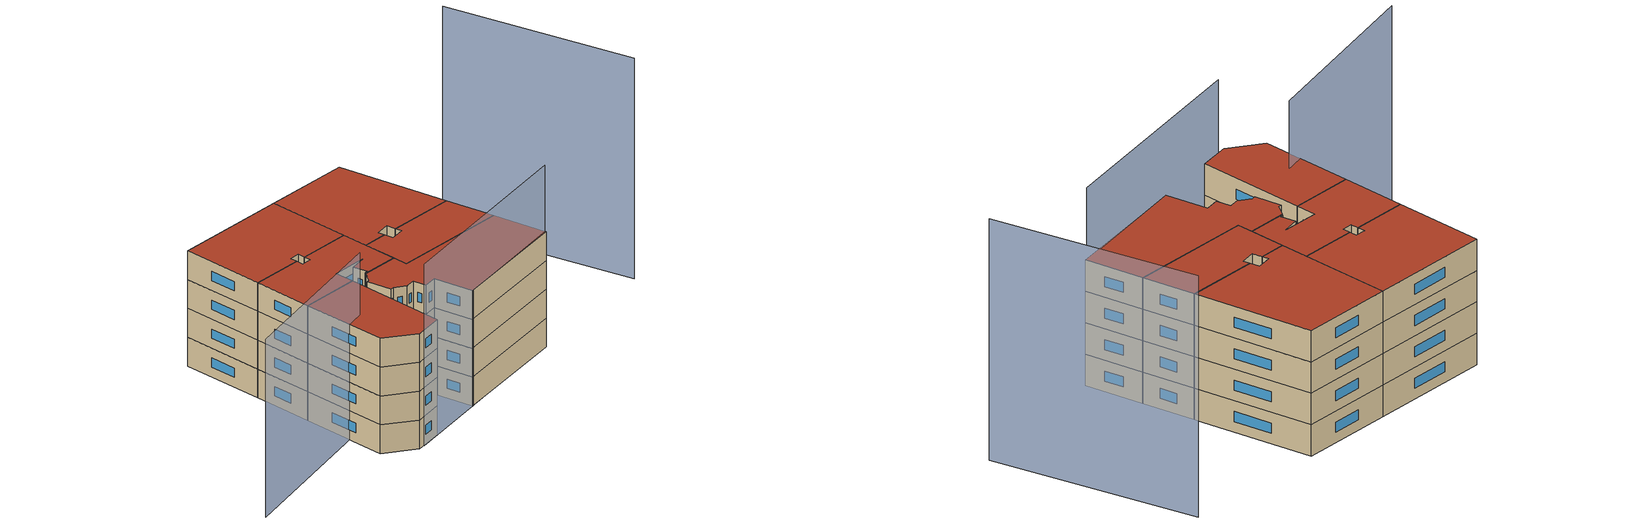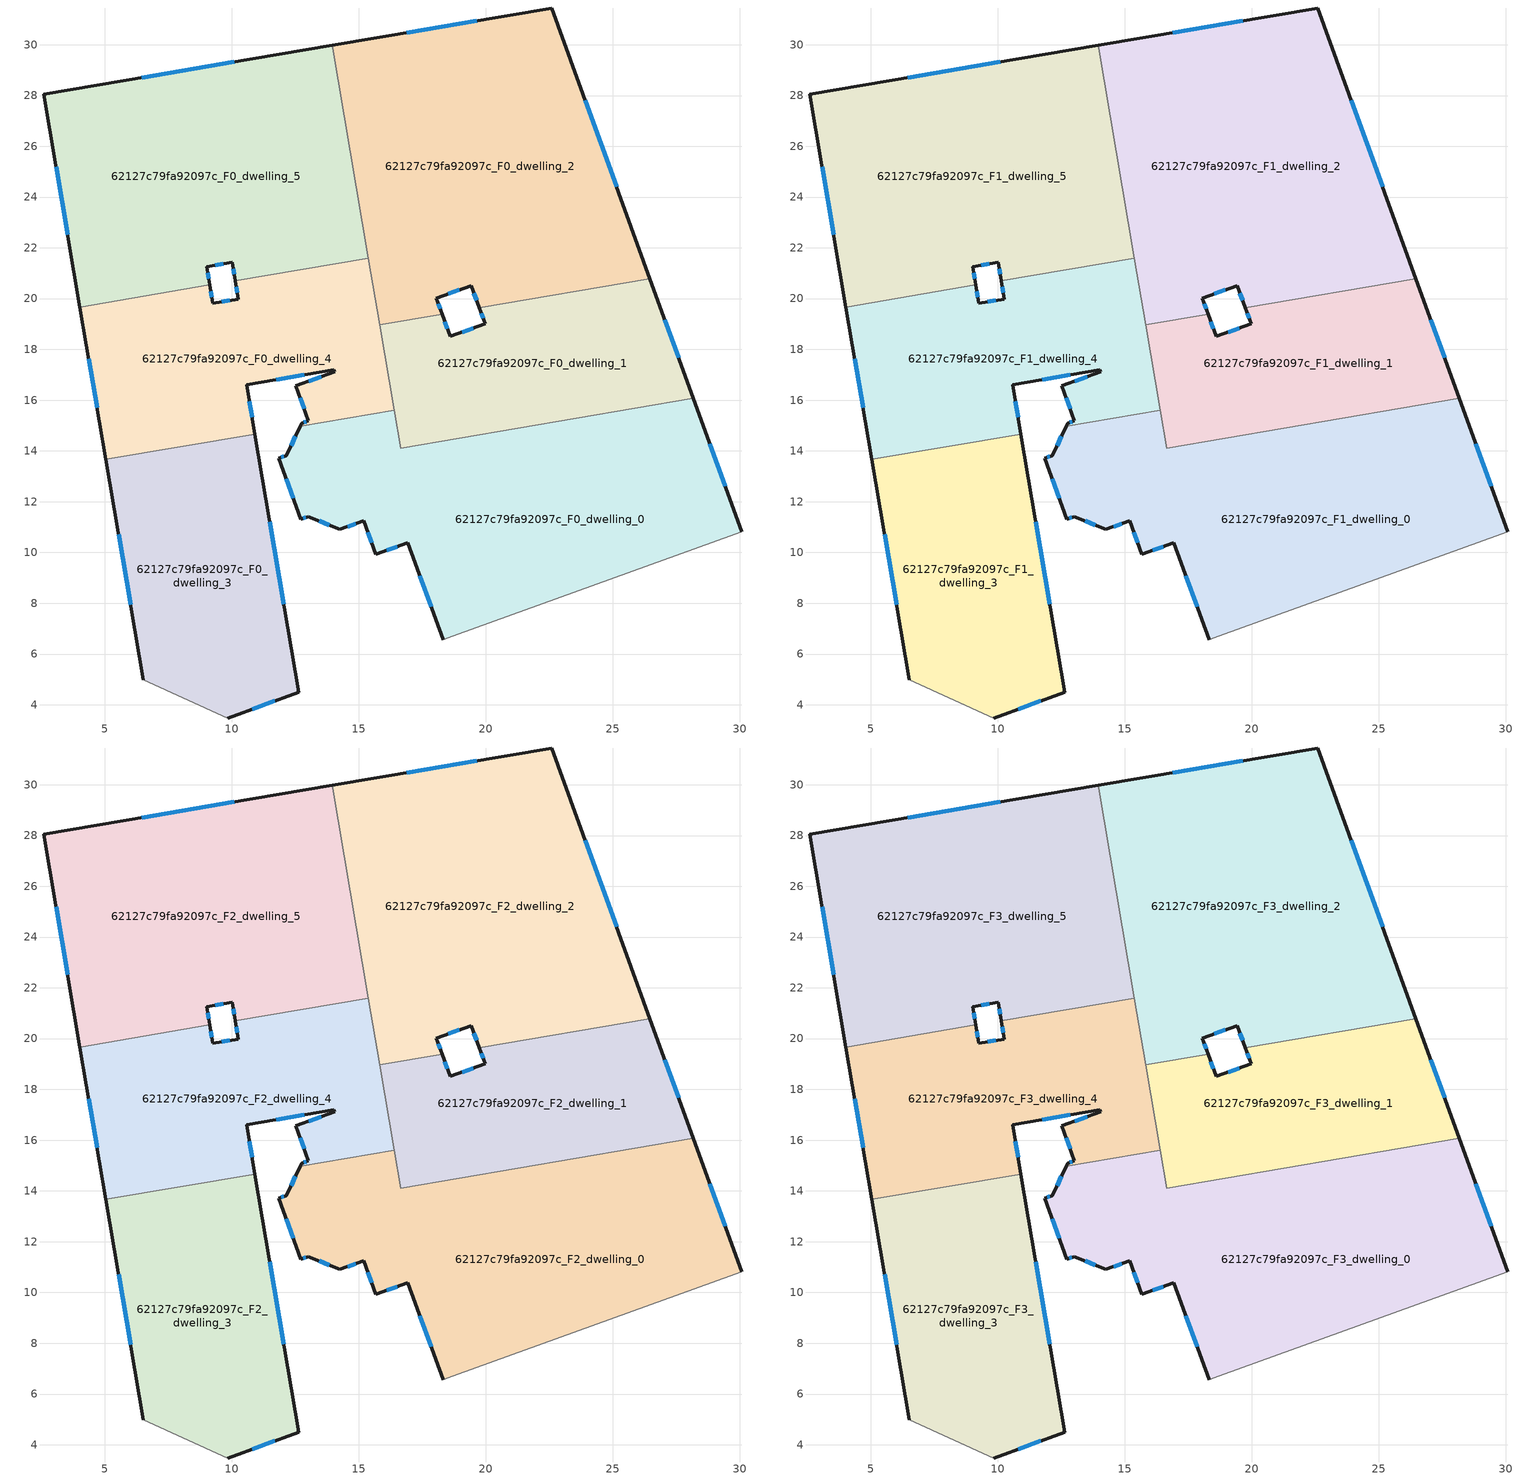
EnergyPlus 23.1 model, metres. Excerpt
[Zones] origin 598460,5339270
62127c79fa92097c_F0_dwelling_0
 floor ground (EU_floor_Construction): 28.18,16.07 30.08,10.81 18.47,6.62 18.32,6.56 16.93,10.38 15.67,9.93 15.19,11.24 14.26,10.91 13.02,11.41 12.72,11.31 11.85,13.71 12.15,13.82 12.69,14.97 16.4,15.6 16.65,14.11 z0
 wall outside (EU_wall_Construction): 12.69,14.97 12.15,13.82 11.85,13.71 12.72,11.31 13.02,11.41 14.26,10.91 15.19,11.24 15.67,9.93 16.93,10.38 18.32,6.56 / 30.08,10.81 28.18,16.07 z0:3
 wall to 62127c79fa92097c_F0_dwelling_4 (EU_wall_Construction): 16.4,15.6 12.69,14.97 z0:3
 wall to 62127c79fa92097c_F0_dwelling_1 (EU_wall_Construction): 28.18,16.07 16.65,14.11 16.4,15.6 z0:3
 wall adiabatic (EU_wall_Construction): 18.32,6.56 18.47,6.62 30.08,10.81 z0:3
 window (EU_Window_Construction): 16.1,10.08 16.5,10.23 / 15.35,10.79 15.51,10.38 / 14.57,11.02 14.87,11.13 / 13.44,11.24 13.83,11.08 / 12.82,11.34 12.92,11.38 / 12.14,12.89 12.42,12.13 / 12.04,13.78 11.95,13.75 / 12.5,14.58 12.33,14.21 / 29.44,12.6 28.83,14.28 / 17.41,9.08 17.85,7.86 z1.02:1.98
62127c79fa92097c_F0_dwelling_1
 floor ground (EU_floor_Construction): 26.47,20.78 28.18,16.07 16.65,14.11 15.82,18.97 18.28,19.39 18.6,18.51 19.97,19 19.74,19.63 z0
 wall outside (EU_wall_Construction): 19.74,19.63 19.97,19 18.6,18.51 18.28,19.39 / 28.18,16.07 26.47,20.78 z0:3
 wall to 62127c79fa92097c_F0_dwelling_2 (EU_wall_Construction): 18.28,19.39 15.82,18.97 / 26.47,20.78 19.74,19.63 z0:3
 wall to 62127c79fa92097c_F0_dwelling_4 (EU_wall_Construction): 15.82,18.97 16.4,15.6 z0:3
 window (EU_Window_Construction): 18.49,18.81 18.39,19.09 / 19.51,18.83 19.07,18.68 / 19.82,19.42 19.9,19.22 / 27.6,17.67 27.05,19.18 z1.02:1.98
62127c79fa92097c_F0_dwelling_2
 floor ground (EU_floor_Construction): 22.6,31.45 26.47,20.78 19.74,19.63 19.43,20.51 18.06,20.01 18.28,19.39 15.82,18.97 13.95,29.98 z0
 wall outside (EU_wall_Construction): 18.28,19.39 18.06,20.01 19.43,20.51 19.74,19.63 / 26.47,20.78 22.6,31.45 13.95,29.98 z0:3
 wall to 62127c79fa92097c_F0_dwelling_5 (EU_wall_Construction): 13.95,29.98 15.38,21.6 z0:3
 wall to 62127c79fa92097c_F0_dwelling_4 (EU_wall_Construction): 15.38,21.6 15.82,18.97 z0:3
 window (EU_Window_Construction): 18.52,20.18 18.96,20.34 / 18.21,19.6 18.13,19.8 / 19.66,30.95 16.89,30.48 / 25.15,24.41 23.91,27.82 / 19.54,20.21 19.64,19.93 z1.02:1.98
62127c79fa92097c_F0_dwelling_3
 floor ground (EU_floor_Construction): 10.91,14.67 12.64,4.5 9.84,3.48 6.51,4.99 5.03,13.67 z0
 wall outside (EU_wall_Construction): 9.84,3.48 12.64,4.5 10.91,14.67 / 5.03,13.67 6.51,4.99 z0:3
 wall adiabatic (EU_wall_Construction): 6.51,4.99 9.84,3.48 z0:3
 wall to 62127c79fa92097c_F0_dwelling_4 (EU_wall_Construction): 10.91,14.67 5.03,13.67 z0:3
 window (EU_Window_Construction): 10.79,3.83 11.69,4.15 / 5.54,10.72 6.01,7.94 / 12.05,7.96 11.5,11.21 z1.02:1.98
62127c79fa92097c_F0_dwelling_4
 floor ground (EU_floor_Construction): 15.38,21.6 16.4,15.6 12.69,14.97 12.74,15.09 13.01,15.18 12.52,16.56 14.05,17.12 14.02,17.19 10.58,16.61 10.91,14.67 5.03,13.67 4.01,19.67 9.13,20.54 9.26,19.82 10.25,19.98 10.13,20.71 z0
 wall outside (EU_wall_Construction): 10.13,20.71 10.25,19.98 9.26,19.82 9.13,20.54 / 10.91,14.67 10.58,16.61 14.02,17.19 14.05,17.12 12.52,16.56 13.01,15.18 12.74,15.09 12.69,14.97 / 4.01,19.67 5.03,13.67 z0:3
 wall to 62127c79fa92097c_F0_dwelling_5 (EU_wall_Construction): 15.38,21.6 10.13,20.71 / 9.13,20.54 4.01,19.67 z0:3
 window (EU_Window_Construction): 9.91,19.93 9.59,19.87 / 10.17,20.46 10.21,20.23 / 12.92,15.15 12.83,15.12 / 12.69,16.09 12.84,15.65 / 13.53,16.93 13.04,16.75 / 11.75,16.81 12.85,16.99 / 10.79,15.33 10.69,15.95 / 4.36,17.63 4.69,15.71 / 9.21,20.06 9.17,20.29 z1.02:1.98
62127c79fa92097c_F0_dwelling_5
 floor ground (EU_floor_Construction): 13.95,29.98 15.38,21.6 10.13,20.71 10.01,21.43 9.01,21.26 9.13,20.54 4.01,19.67 2.59,28.05 z0
 wall outside (EU_wall_Construction): 9.13,20.54 9.01,21.26 10.01,21.43 10.13,20.71 / 13.95,29.98 2.59,28.05 4.01,19.67 z0:3
 window (EU_Window_Construction): 10.05,21.18 10.09,20.95 / 9.35,21.32 9.67,21.37 / 9.09,20.78 9.05,21.02 / 3.07,25.2 3.53,22.52 / 10.09,29.32 6.45,28.71 z1.02:1.98
62127c79fa92097c_F1_dwelling_0
 floor to 62127c79fa92097c_F0_dwelling_0 (EU_floor_Construction): 28.18,16.07 30.08,10.81 18.47,6.62 18.32,6.56 16.93,10.38 15.67,9.93 15.19,11.24 14.26,10.91 13.02,11.41 12.72,11.31 11.85,13.71 12.15,13.82 12.69,14.97 16.4,15.6 16.65,14.11 z3
 wall outside (EU_wall_Construction): 12.69,14.97 12.15,13.82 11.85,13.71 12.72,11.31 13.02,11.41 14.26,10.91 15.19,11.24 15.67,9.93 16.93,10.38 18.32,6.56 / 30.08,10.81 28.18,16.07 z3:6
 wall to 62127c79fa92097c_F1_dwelling_4 (EU_wall_Construction): 16.4,15.6 12.69,14.97 z3:6
 wall to 62127c79fa92097c_F1_dwelling_1 (EU_wall_Construction): 28.18,16.07 16.65,14.11 16.4,15.6 z3:6
 wall adiabatic (EU_wall_Construction): 18.32,6.56 18.47,6.62 30.08,10.81 z3:6
 window (EU_Window_Construction): 16.1,10.08 16.5,10.23 / 15.35,10.79 15.51,10.38 / 14.57,11.02 14.87,11.13 / 13.44,11.24 13.83,11.08 / 12.82,11.34 12.92,11.38 / 12.14,12.89 12.42,12.13 / 12.04,13.78 11.95,13.75 / 12.5,14.58 12.33,14.21 / 29.44,12.6 28.83,14.28 / 17.41,9.08 17.85,7.86 z4.02:4.98
62127c79fa92097c_F1_dwelling_1
 floor to 62127c79fa92097c_F0_dwelling_1 (EU_floor_Construction): 26.47,20.78 28.18,16.07 16.65,14.11 15.82,18.97 18.28,19.39 18.6,18.51 19.97,19 19.74,19.63 z3
 wall outside (EU_wall_Construction): 19.74,19.63 19.97,19 18.6,18.51 18.28,19.39 / 28.18,16.07 26.47,20.78 z3:6
 wall to 62127c79fa92097c_F1_dwelling_2 (EU_wall_Construction): 18.28,19.39 15.82,18.97 / 26.47,20.78 19.74,19.63 z3:6
 wall to 62127c79fa92097c_F1_dwelling_4 (EU_wall_Construction): 15.82,18.97 16.4,15.6 z3:6
 window (EU_Window_Construction): 18.49,18.81 18.39,19.09 / 19.51,18.83 19.07,18.68 / 19.82,19.42 19.9,19.22 / 27.6,17.67 27.05,19.18 z4.02:4.98
62127c79fa92097c_F1_dwelling_2
 floor to 62127c79fa92097c_F0_dwelling_2 (EU_floor_Construction): 22.6,31.45 26.47,20.78 19.74,19.63 19.43,20.51 18.06,20.01 18.28,19.39 15.82,18.97 13.95,29.98 z3
 wall outside (EU_wall_Construction): 18.28,19.39 18.06,20.01 19.43,20.51 19.74,19.63 / 26.47,20.78 22.6,31.45 13.95,29.98 z3:6
 wall to 62127c79fa92097c_F1_dwelling_5 (EU_wall_Construction): 13.95,29.98 15.38,21.6 z3:6
 wall to 62127c79fa92097c_F1_dwelling_4 (EU_wall_Construction): 15.38,21.6 15.82,18.97 z3:6
 window (EU_Window_Construction): 18.52,20.18 18.96,20.34 / 18.21,19.6 18.13,19.8 / 19.66,30.95 16.89,30.48 / 25.15,24.41 23.91,27.82 / 19.54,20.21 19.64,19.93 z4.02:4.98
62127c79fa92097c_F1_dwelling_3
 floor to 62127c79fa92097c_F0_dwelling_3 (EU_floor_Construction): 10.91,14.67 12.64,4.5 9.84,3.48 6.51,4.99 5.03,13.67 z3
 wall outside (EU_wall_Construction): 9.84,3.48 12.64,4.5 10.91,14.67 / 5.03,13.67 6.51,4.99 z3:6
 wall adiabatic (EU_wall_Construction): 6.51,4.99 9.84,3.48 z3:6
 wall to 62127c79fa92097c_F1_dwelling_4 (EU_wall_Construction): 10.91,14.67 5.03,13.67 z3:6
 window (EU_Window_Construction): 10.79,3.83 11.69,4.15 / 5.54,10.72 6.01,7.94 / 12.05,7.96 11.5,11.21 z4.02:4.98
62127c79fa92097c_F1_dwelling_4
 floor to 62127c79fa92097c_F0_dwelling_4 (EU_floor_Construction): 15.38,21.6 16.4,15.6 12.69,14.97 12.74,15.09 13.01,15.18 12.52,16.56 14.05,17.12 14.02,17.19 10.58,16.61 10.91,14.67 5.03,13.67 4.01,19.67 9.13,20.54 9.26,19.82 10.25,19.98 10.13,20.71 z3
 wall outside (EU_wall_Construction): 10.13,20.71 10.25,19.98 9.26,19.82 9.13,20.54 / 10.91,14.67 10.58,16.61 14.02,17.19 14.05,17.12 12.52,16.56 13.01,15.18 12.74,15.09 12.69,14.97 / 4.01,19.67 5.03,13.67 z3:6
 wall to 62127c79fa92097c_F1_dwelling_5 (EU_wall_Construction): 15.38,21.6 10.13,20.71 / 9.13,20.54 4.01,19.67 z3:6
 window (EU_Window_Construction): 9.91,19.93 9.59,19.87 / 10.17,20.46 10.21,20.23 / 12.92,15.15 12.83,15.12 / 12.69,16.09 12.84,15.65 / 13.53,16.93 13.04,16.75 / 11.75,16.81 12.85,16.99 / 10.79,15.33 10.69,15.95 / 4.36,17.63 4.69,15.71 / 9.21,20.06 9.17,20.29 z4.02:4.98
62127c79fa92097c_F1_dwelling_5
 floor to 62127c79fa92097c_F0_dwelling_5 (EU_floor_Construction): 13.95,29.98 15.38,21.6 10.13,20.71 10.01,21.43 9.01,21.26 9.13,20.54 4.01,19.67 2.59,28.05 z3
 wall outside (EU_wall_Construction): 9.13,20.54 9.01,21.26 10.01,21.43 10.13,20.71 / 13.95,29.98 2.59,28.05 4.01,19.67 z3:6
 window (EU_Window_Construction): 10.05,21.18 10.09,20.95 / 9.35,21.32 9.67,21.37 / 9.09,20.78 9.05,21.02 / 3.07,25.2 3.53,22.52 / 10.09,29.32 6.45,28.71 z4.02:4.98
62127c79fa92097c_F2_dwelling_0
 floor to 62127c79fa92097c_F1_dwelling_0 (EU_floor_Construction): 28.18,16.07 30.08,10.81 18.47,6.62 18.32,6.56 16.93,10.38 15.67,9.93 15.19,11.24 14.26,10.91 13.02,11.41 12.72,11.31 11.85,13.71 12.15,13.82 12.69,14.97 16.4,15.6 16.65,14.11 z6
 wall outside (EU_wall_Construction): 12.69,14.97 12.15,13.82 11.85,13.71 12.72,11.31 13.02,11.41 14.26,10.91 15.19,11.24 15.67,9.93 16.93,10.38 18.32,6.56 / 30.08,10.81 28.18,16.07 z6:9
 wall to 62127c79fa92097c_F2_dwelling_4 (EU_wall_Construction): 16.4,15.6 12.69,14.97 z6:9
 wall to 62127c79fa92097c_F2_dwelling_1 (EU_wall_Construction): 28.18,16.07 16.65,14.11 16.4,15.6 z6:9
 wall adiabatic (EU_wall_Construction): 18.32,6.56 18.47,6.62 30.08,10.81 z6:9
 window (EU_Window_Construction): 16.1,10.08 16.5,10.23 / 15.35,10.79 15.51,10.38 / 14.57,11.02 14.87,11.13 / 13.44,11.24 13.83,11.08 / 12.82,11.34 12.92,11.38 / 12.14,12.89 12.42,12.13 / 12.04,13.78 11.95,13.75 / 12.5,14.58 12.33,14.21 / 29.44,12.6 28.83,14.28 / 17.41,9.08 17.85,7.86 z7.02:7.98
62127c79fa92097c_F2_dwelling_1
 floor to 62127c79fa92097c_F1_dwelling_1 (EU_floor_Construction): 26.47,20.78 28.18,16.07 16.65,14.11 15.82,18.97 18.28,19.39 18.6,18.51 19.97,19 19.74,19.63 z6
 wall outside (EU_wall_Construction): 19.74,19.63 19.97,19 18.6,18.51 18.28,19.39 / 28.18,16.07 26.47,20.78 z6:9
 wall to 62127c79fa92097c_F2_dwelling_2 (EU_wall_Construction): 18.28,19.39 15.82,18.97 / 26.47,20.78 19.74,19.63 z6:9
 wall to 62127c79fa92097c_F2_dwelling_4 (EU_wall_Construction): 15.82,18.97 16.4,15.6 z6:9
 window (EU_Window_Construction): 18.49,18.81 18.39,19.09 / 19.51,18.83 19.07,18.68 / 19.82,19.42 19.9,19.22 / 27.6,17.67 27.05,19.18 z7.02:7.98
62127c79fa92097c_F2_dwelling_2
 floor to 62127c79fa92097c_F1_dwelling_2 (EU_floor_Construction): 22.6,31.45 26.47,20.78 19.74,19.63 19.43,20.51 18.06,20.01 18.28,19.39 15.82,18.97 13.95,29.98 z6
 wall outside (EU_wall_Construction): 18.28,19.39 18.06,20.01 19.43,20.51 19.74,19.63 / 26.47,20.78 22.6,31.45 13.95,29.98 z6:9
 wall to 62127c79fa92097c_F2_dwelling_5 (EU_wall_Construction): 13.95,29.98 15.38,21.6 z6:9
 wall to 62127c79fa92097c_F2_dwelling_4 (EU_wall_Construction): 15.38,21.6 15.82,18.97 z6:9
 window (EU_Window_Construction): 18.52,20.18 18.96,20.34 / 18.21,19.6 18.13,19.8 / 19.66,30.95 16.89,30.48 / 25.15,24.41 23.91,27.82 / 19.54,20.21 19.64,19.93 z7.02:7.98
62127c79fa92097c_F2_dwelling_3
 floor to 62127c79fa92097c_F1_dwelling_3 (EU_floor_Construction): 10.91,14.67 12.64,4.5 9.84,3.48 6.51,4.99 5.03,13.67 z6
 wall outside (EU_wall_Construction): 9.84,3.48 12.64,4.5 10.91,14.67 / 5.03,13.67 6.51,4.99 z6:9
 wall adiabatic (EU_wall_Construction): 6.51,4.99 9.84,3.48 z6:9
 wall to 62127c79fa92097c_F2_dwelling_4 (EU_wall_Construction): 10.91,14.67 5.03,13.67 z6:9
 window (EU_Window_Construction): 10.79,3.83 11.69,4.15 / 5.54,10.72 6.01,7.94 / 12.05,7.96 11.5,11.21 z7.02:7.98
62127c79fa92097c_F2_dwelling_4
 floor to 62127c79fa92097c_F1_dwelling_4 (EU_floor_Construction): 15.38,21.6 16.4,15.6 12.69,14.97 12.74,15.09 13.01,15.18 12.52,16.56 14.05,17.12 14.02,17.19 10.58,16.61 10.91,14.67 5.03,13.67 4.01,19.67 9.13,20.54 9.26,19.82 10.25,19.98 10.13,20.71 z6
 wall outside (EU_wall_Construction): 10.13,20.71 10.25,19.98 9.26,19.82 9.13,20.54 / 10.91,14.67 10.58,16.61 14.02,17.19 14.05,17.12 12.52,16.56 13.01,15.18 12.74,15.09 12.69,14.97 / 4.01,19.67 5.03,13.67 z6:9
 wall to 62127c79fa92097c_F2_dwelling_5 (EU_wall_Construction): 15.38,21.6 10.13,20.71 / 9.13,20.54 4.01,19.67 z6:9
 window (EU_Window_Construction): 9.91,19.93 9.59,19.87 / 10.17,20.46 10.21,20.23 / 12.92,15.15 12.83,15.12 / 12.69,16.09 12.84,15.65 / 13.53,16.93 13.04,16.75 / 11.75,16.81 12.85,16.99 / 10.79,15.33 10.69,15.95 / 4.36,17.63 4.69,15.71 / 9.21,20.06 9.17,20.29 z7.02:7.98
62127c79fa92097c_F2_dwelling_5
 floor to 62127c79fa92097c_F1_dwelling_5 (EU_floor_Construction): 13.95,29.98 15.38,21.6 10.13,20.71 10.01,21.43 9.01,21.26 9.13,20.54 4.01,19.67 2.59,28.05 z6
 wall outside (EU_wall_Construction): 9.13,20.54 9.01,21.26 10.01,21.43 10.13,20.71 / 13.95,29.98 2.59,28.05 4.01,19.67 z6:9
 window (EU_Window_Construction): 10.05,21.18 10.09,20.95 / 9.35,21.32 9.67,21.37 / 9.09,20.78 9.05,21.02 / 3.07,25.2 3.53,22.52 / 10.09,29.32 6.45,28.71 z7.02:7.98
62127c79fa92097c_F3_dwelling_0
 floor to 62127c79fa92097c_F2_dwelling_0 (EU_floor_Construction): 28.18,16.07 30.08,10.81 18.47,6.62 18.32,6.56 16.93,10.38 15.67,9.93 15.19,11.24 14.26,10.91 13.02,11.41 12.72,11.31 11.85,13.71 12.15,13.82 12.69,14.97 16.4,15.6 16.65,14.11 z9
 wall outside (EU_wall_Construction): 12.69,14.97 12.15,13.82 11.85,13.71 12.72,11.31 13.02,11.41 14.26,10.91 15.19,11.24 15.67,9.93 16.93,10.38 18.32,6.56 / 30.08,10.81 28.18,16.07 z9:12
 wall to 62127c79fa92097c_F3_dwelling_4 (EU_wall_Construction): 16.4,15.6 12.69,14.97 z9:12
 wall to 62127c79fa92097c_F3_dwelling_1 (EU_wall_Construction): 28.18,16.07 16.65,14.11 16.4,15.6 z9:12
 wall adiabatic (EU_wall_Construction): 18.32,6.56 18.47,6.62 30.08,10.81 z9:12
 window (EU_Window_Construction): 16.1,10.08 16.5,10.23 / 15.35,10.79 15.51,10.38 / 14.57,11.02 14.87,11.13 / 13.44,11.24 13.83,11.08 / 12.82,11.34 12.92,11.38 / 12.14,12.89 12.42,12.13 / 12.04,13.78 11.95,13.75 / 12.5,14.58 12.33,14.21 / 29.44,12.6 28.83,14.28 / 17.41,9.08 17.85,7.86 z10.02:10.98
 roof outside (EU_roof_Construction): 30.08,10.81 28.18,16.07 16.65,14.11 16.4,15.6 12.69,14.97 12.15,13.82 11.85,13.71 12.72,11.31 13.02,11.41 14.26,10.91 15.19,11.24 15.67,9.93 16.93,10.38 18.32,6.56 18.47,6.62 z12
62127c79fa92097c_F3_dwelling_1
 floor to 62127c79fa92097c_F2_dwelling_1 (EU_floor_Construction): 26.47,20.78 28.18,16.07 16.65,14.11 15.82,18.97 18.28,19.39 18.6,18.51 19.97,19 19.74,19.63 z9
 wall outside (EU_wall_Construction): 19.74,19.63 19.97,19 18.6,18.51 18.28,19.39 / 28.18,16.07 26.47,20.78 z9:12
 wall to 62127c79fa92097c_F3_dwelling_2 (EU_wall_Construction): 18.28,19.39 15.82,18.97 / 26.47,20.78 19.74,19.63 z9:12
 wall to 62127c79fa92097c_F3_dwelling_4 (EU_wall_Construction): 15.82,18.97 16.4,15.6 z9:12
 window (EU_Window_Construction): 18.49,18.81 18.39,19.09 / 19.51,18.83 19.07,18.68 / 19.82,19.42 19.9,19.22 / 27.6,17.67 27.05,19.18 z10.02:10.98
 roof outside (EU_roof_Construction): 28.18,16.07 26.47,20.78 19.74,19.63 19.97,19 18.6,18.51 18.28,19.39 15.82,18.97 16.65,14.11 z12
62127c79fa92097c_F3_dwelling_2
 floor to 62127c79fa92097c_F2_dwelling_2 (EU_floor_Construction): 22.6,31.45 26.47,20.78 19.74,19.63 19.43,20.51 18.06,20.01 18.28,19.39 15.82,18.97 13.95,29.98 z9
 wall outside (EU_wall_Construction): 18.28,19.39 18.06,20.01 19.43,20.51 19.74,19.63 / 26.47,20.78 22.6,31.45 13.95,29.98 z9:12
 wall to 62127c79fa92097c_F3_dwelling_5 (EU_wall_Construction): 13.95,29.98 15.38,21.6 z9:12
 wall to 62127c79fa92097c_F3_dwelling_4 (EU_wall_Construction): 15.38,21.6 15.82,18.97 z9:12
 window (EU_Window_Construction): 18.52,20.18 18.96,20.34 / 18.21,19.6 18.13,19.8 / 19.66,30.95 16.89,30.48 / 25.15,24.41 23.91,27.82 / 19.54,20.21 19.64,19.93 z10.02:10.98
 roof outside (EU_roof_Construction): 26.47,20.78 22.6,31.45 13.95,29.98 15.82,18.97 18.28,19.39 18.06,20.01 19.43,20.51 19.74,19.63 z12
62127c79fa92097c_F3_dwelling_3
 floor to 62127c79fa92097c_F2_dwelling_3 (EU_floor_Construction): 10.91,14.67 12.64,4.5 9.84,3.48 6.51,4.99 5.03,13.67 z9
 wall outside (EU_wall_Construction): 9.84,3.48 12.64,4.5 10.91,14.67 / 5.03,13.67 6.51,4.99 z9:12
 wall adiabatic (EU_wall_Construction): 6.51,4.99 9.84,3.48 z9:12
 wall to 62127c79fa92097c_F3_dwelling_4 (EU_wall_Construction): 10.91,14.67 5.03,13.67 z9:12
 window (EU_Window_Construction): 10.79,3.83 11.69,4.15 / 5.54,10.72 6.01,7.94 / 12.05,7.96 11.5,11.21 z10.02:10.98
 roof outside (EU_roof_Construction): 12.64,4.5 10.91,14.67 5.03,13.67 6.51,4.99 9.84,3.48 z12
62127c79fa92097c_F3_dwelling_4
 floor to 62127c79fa92097c_F2_dwelling_4 (EU_floor_Construction): 15.38,21.6 16.4,15.6 12.69,14.97 12.74,15.09 13.01,15.18 12.52,16.56 14.05,17.12 14.02,17.19 10.58,16.61 10.91,14.67 5.03,13.67 4.01,19.67 9.13,20.54 9.26,19.82 10.25,19.98 10.13,20.71 z9
 wall outside (EU_wall_Construction): 10.13,20.71 10.25,19.98 9.26,19.82 9.13,20.54 / 10.91,14.67 10.58,16.61 14.02,17.19 14.05,17.12 12.52,16.56 13.01,15.18 12.74,15.09 12.69,14.97 / 4.01,19.67 5.03,13.67 z9:12
 wall to 62127c79fa92097c_F3_dwelling_5 (EU_wall_Construction): 15.38,21.6 10.13,20.71 / 9.13,20.54 4.01,19.67 z9:12
 window (EU_Window_Construction): 9.91,19.93 9.59,19.87 / 10.17,20.46 10.21,20.23 / 12.92,15.15 12.83,15.12 / 12.69,16.09 12.84,15.65 / 13.53,16.93 13.04,16.75 / 11.75,16.81 12.85,16.99 / 10.79,15.33 10.69,15.95 / 4.36,17.63 4.69,15.71 / 9.21,20.06 9.17,20.29 z10.02:10.98
 roof outside (EU_roof_Construction): 16.4,15.6 15.38,21.6 10.13,20.71 10.25,19.98 9.26,19.82 9.13,20.54 4.01,19.67 5.03,13.67 10.91,14.67 10.58,16.61 14.02,17.19 14.05,17.12 12.52,16.56 13.01,15.18 12.74,15.09 12.69,14.97 z12
62127c79fa92097c_F3_dwelling_5
 floor to 62127c79fa92097c_F2_dwelling_5 (EU_floor_Construction): 13.95,29.98 15.38,21.6 10.13,20.71 10.01,21.43 9.01,21.26 9.13,20.54 4.01,19.67 2.59,28.05 z9
 wall outside (EU_wall_Construction): 9.13,20.54 9.01,21.26 10.01,21.43 10.13,20.71 / 13.95,29.98 2.59,28.05 4.01,19.67 z9:12
 window (EU_Window_Construction): 10.05,21.18 10.09,20.95 / 9.35,21.32 9.67,21.37 / 9.09,20.78 9.05,21.02 / 3.07,25.2 3.53,22.52 / 10.09,29.32 6.45,28.71 z10.02:10.98
 roof outside (EU_roof_Construction): 15.38,21.6 13.95,29.98 2.59,28.05 4.01,19.67 9.13,20.54 9.01,21.26 10.01,21.43 10.13,20.71 z12
shading: -8.62,2.42 7.66,9.44 z0:18.5; 43.85,15.54 36.08,33.53 z0:23; 10.51,3.64 30.03,10.94 z0:18.9
[Building]
EU S2 Campaign: North Axis=0; Terrain=City; Solar Distribution=FullExterior
[Site:Location]
Vienna: Latitude=48; Longitude=16.5; Time Zone=1; Elevation=183
[SizingPeriod:WeatherFileDays]
AnnualSizingPeriod: Begin Month=1; Begin Day of Month=1; End Month=12; End Day of Month=31; Day of Week for Start Day=Monday; Use Weather File Daylight Saving Period=No; Use Weather File Rain and Snow Indicators=No
[MATERIAL]
EU_InternalMass_Material: Roughness=MediumRough; Thickness=0.1; Conductivity=1; Density=1800; Specific Heat=900; Thermal Absorptance=0.9; Solar Absorptance=0.7; Visible Absorptance=0.7
[MATERIAL:NOMASS] Roughness=MediumRough; Thermal Absorptance=0.9; Solar Absorptance=0.7; Visible Absorptance=0.7
Name | Thermal Resistance
EU_wall_NoMass | 0.942466
EU_roof_NoMass | 0.551687
EU_floor_NoMass | 0.66527
[WINDOWMATERIAL:SIMPLEGLAZINGSYSTEM]
EU_Window_SimpleGlazing: UFactor=2.03367; Solar Heat Gain Coefficient=0.65; Visible Transmittance=0.65
[CONSTRUCTION]
EU_wall_Construction: EU_wall_NoMass
EU_roof_Construction: EU_roof_NoMass
EU_floor_Construction: EU_floor_NoMass
EU_Window_Construction: EU_Window_SimpleGlazing
EU_InternalMass_Construction: EU_InternalMass_Material
[ZONE] Type=1; Multiplier=1; Ceiling Height=autocalculate; Floor Area=autocalculate; Part of Total Floor Area=Yes
Name | Volume
62127c79fa92097c_F0_dwelling_0; 62127c79fa92097c_F1_dwelling_0; 62127c79fa92097c_F2_dwelling_0; 62127c79fa92097c_F3_dwelling_0 | 304.831
62127c79fa92097c_F0_dwelling_1; 62127c79fa92097c_F1_dwelling_1; 62127c79fa92097c_F2_dwelling_1; 62127c79fa92097c_F3_dwelling_1 | 162.774
62127c79fa92097c_F0_dwelling_2; 62127c79fa92097c_F1_dwelling_2; 62127c79fa92097c_F2_dwelling_2; 62127c79fa92097c_F3_dwelling_2 | 324.289
62127c79fa92097c_F0_dwelling_3; 62127c79fa92097c_F1_dwelling_3; 62127c79fa92097c_F2_dwelling_3; 62127c79fa92097c_F3_dwelling_3 | 182.265
62127c79fa92097c_F0_dwelling_4; 62127c79fa92097c_F1_dwelling_4; 62127c79fa92097c_F2_dwelling_4; 62127c79fa92097c_F3_dwelling_4 | 195.339
62127c79fa92097c_F0_dwelling_5; 62127c79fa92097c_F1_dwelling_5; 62127c79fa92097c_F2_dwelling_5; 62127c79fa92097c_F3_dwelling_5 | 291.708
[INTERNALMASS] Construction=EU_InternalMass_Construction
Name | Zone or ZoneList | Surface Area
62127c79fa92097c_F0_dwelling_0_EU_InternalMass | 62127c79fa92097c_F0_dwelling_0 | 101.61
62127c79fa92097c_F0_dwelling_1_EU_InternalMass | 62127c79fa92097c_F0_dwelling_1 | 54.2575
62127c79fa92097c_F0_dwelling_2_EU_InternalMass | 62127c79fa92097c_F0_dwelling_2 | 108.096
62127c79fa92097c_F0_dwelling_3_EU_InternalMass | 62127c79fa92097c_F0_dwelling_3 | 60.7553
62127c79fa92097c_F0_dwelling_4_EU_InternalMass | 62127c79fa92097c_F0_dwelling_4 | 65.1127
62127c79fa92097c_F0_dwelling_5_EU_InternalMass | 62127c79fa92097c_F0_dwelling_5 | 97.2362
62127c79fa92097c_F1_dwelling_0_EU_InternalMass | 62127c79fa92097c_F1_dwelling_0 | 101.61
62127c79fa92097c_F1_dwelling_1_EU_InternalMass | 62127c79fa92097c_F1_dwelling_1 | 54.2575
62127c79fa92097c_F1_dwelling_2_EU_InternalMass | 62127c79fa92097c_F1_dwelling_2 | 108.096
62127c79fa92097c_F1_dwelling_3_EU_InternalMass | 62127c79fa92097c_F1_dwelling_3 | 60.7553
62127c79fa92097c_F1_dwelling_4_EU_InternalMass | 62127c79fa92097c_F1_dwelling_4 | 65.1127
62127c79fa92097c_F1_dwelling_5_EU_InternalMass | 62127c79fa92097c_F1_dwelling_5 | 97.2362
62127c79fa92097c_F2_dwelling_0_EU_InternalMass | 62127c79fa92097c_F2_dwelling_0 | 101.61
62127c79fa92097c_F2_dwelling_1_EU_InternalMass | 62127c79fa92097c_F2_dwelling_1 | 54.2575
62127c79fa92097c_F2_dwelling_2_EU_InternalMass | 62127c79fa92097c_F2_dwelling_2 | 108.096
62127c79fa92097c_F2_dwelling_3_EU_InternalMass | 62127c79fa92097c_F2_dwelling_3 | 60.7553
62127c79fa92097c_F2_dwelling_4_EU_InternalMass | 62127c79fa92097c_F2_dwelling_4 | 65.1127
62127c79fa92097c_F2_dwelling_5_EU_InternalMass | 62127c79fa92097c_F2_dwelling_5 | 97.2362
62127c79fa92097c_F3_dwelling_0_EU_InternalMass | 62127c79fa92097c_F3_dwelling_0 | 101.61
62127c79fa92097c_F3_dwelling_1_EU_InternalMass | 62127c79fa92097c_F3_dwelling_1 | 54.2575
62127c79fa92097c_F3_dwelling_2_EU_InternalMass | 62127c79fa92097c_F3_dwelling_2 | 108.096
62127c79fa92097c_F3_dwelling_3_EU_InternalMass | 62127c79fa92097c_F3_dwelling_3 | 60.7553
62127c79fa92097c_F3_dwelling_4_EU_InternalMass | 62127c79fa92097c_F3_dwelling_4 | 65.1127
62127c79fa92097c_F3_dwelling_5_EU_InternalMass | 62127c79fa92097c_F3_dwelling_5 | 97.2362
[OTHEREQUIPMENT] Fuel Type=Electricity; Design Level Calculation Method=Watts/Area; Power per Zone Floor Area=1; Fraction Latent=0; Fraction Radiant=0; Fraction Lost=0; Carbon Dioxide Generation Rate=0; EndUse Subcategory=EU_Step8_InternalGains
Name | Zone or ZoneList or Space or SpaceList | Schedule
EU_Step8_InternalGain_62127c79fa92097c_F0_dwelling_0_f000 | 62127c79fa92097c_F0_dwelling_0 | EU_Step8_GainSchedule_62127c79fa92097c_F0_dwelling_0_f000
EU_Step8_InternalGain_62127c79fa92097c_F0_dwelling_1_f000 | 62127c79fa92097c_F0_dwelling_1 | EU_Step8_GainSchedule_62127c79fa92097c_F0_dwelling_1_f000
EU_Step8_InternalGain_62127c79fa92097c_F0_dwelling_2_f000 | 62127c79fa92097c_F0_dwelling_2 | EU_Step8_GainSchedule_62127c79fa92097c_F0_dwelling_2_f000
EU_Step8_InternalGain_62127c79fa92097c_F0_dwelling_3_f000 | 62127c79fa92097c_F0_dwelling_3 | EU_Step8_GainSchedule_62127c79fa92097c_F0_dwelling_3_f000
EU_Step8_InternalGain_62127c79fa92097c_F0_dwelling_4_f000 | 62127c79fa92097c_F0_dwelling_4 | EU_Step8_GainSchedule_62127c79fa92097c_F0_dwelling_4_f000
EU_Step8_InternalGain_62127c79fa92097c_F0_dwelling_5_f000 | 62127c79fa92097c_F0_dwelling_5 | EU_Step8_GainSchedule_62127c79fa92097c_F0_dwelling_5_f000
EU_Step8_InternalGain_62127c79fa92097c_F1_dwelling_0_f000 | 62127c79fa92097c_F1_dwelling_0 | EU_Step8_GainSchedule_62127c79fa92097c_F1_dwelling_0_f000
EU_Step8_InternalGain_62127c79fa92097c_F1_dwelling_1_f000 | 62127c79fa92097c_F1_dwelling_1 | EU_Step8_GainSchedule_62127c79fa92097c_F1_dwelling_1_f000
EU_Step8_InternalGain_62127c79fa92097c_F1_dwelling_2_f000 | 62127c79fa92097c_F1_dwelling_2 | EU_Step8_GainSchedule_62127c79fa92097c_F1_dwelling_2_f000
EU_Step8_InternalGain_62127c79fa92097c_F1_dwelling_3_f000 | 62127c79fa92097c_F1_dwelling_3 | EU_Step8_GainSchedule_62127c79fa92097c_F1_dwelling_3_f000
EU_Step8_InternalGain_62127c79fa92097c_F1_dwelling_4_f000 | 62127c79fa92097c_F1_dwelling_4 | EU_Step8_GainSchedule_62127c79fa92097c_F1_dwelling_4_f000
EU_Step8_InternalGain_62127c79fa92097c_F1_dwelling_5_f000 | 62127c79fa92097c_F1_dwelling_5 | EU_Step8_GainSchedule_62127c79fa92097c_F1_dwelling_5_f000
EU_Step8_InternalGain_62127c79fa92097c_F2_dwelling_0_f000 | 62127c79fa92097c_F2_dwelling_0 | EU_Step8_GainSchedule_62127c79fa92097c_F2_dwelling_0_f000
EU_Step8_InternalGain_62127c79fa92097c_F2_dwelling_1_f000 | 62127c79fa92097c_F2_dwelling_1 | EU_Step8_GainSchedule_62127c79fa92097c_F2_dwelling_1_f000
EU_Step8_InternalGain_62127c79fa92097c_F2_dwelling_2_f000 | 62127c79fa92097c_F2_dwelling_2 | EU_Step8_GainSchedule_62127c79fa92097c_F2_dwelling_2_f000
EU_Step8_InternalGain_62127c79fa92097c_F2_dwelling_3_f000 | 62127c79fa92097c_F2_dwelling_3 | EU_Step8_GainSchedule_62127c79fa92097c_F2_dwelling_3_f000
EU_Step8_InternalGain_62127c79fa92097c_F2_dwelling_4_f000 | 62127c79fa92097c_F2_dwelling_4 | EU_Step8_GainSchedule_62127c79fa92097c_F2_dwelling_4_f000
EU_Step8_InternalGain_62127c79fa92097c_F2_dwelling_5_f000 | 62127c79fa92097c_F2_dwelling_5 | EU_Step8_GainSchedule_62127c79fa92097c_F2_dwelling_5_f000
EU_Step8_InternalGain_62127c79fa92097c_F3_dwelling_0_f000 | 62127c79fa92097c_F3_dwelling_0 | EU_Step8_GainSchedule_62127c79fa92097c_F3_dwelling_0_f000
EU_Step8_InternalGain_62127c79fa92097c_F3_dwelling_1_f000 | 62127c79fa92097c_F3_dwelling_1 | EU_Step8_GainSchedule_62127c79fa92097c_F3_dwelling_1_f000
EU_Step8_InternalGain_62127c79fa92097c_F3_dwelling_2_f000 | 62127c79fa92097c_F3_dwelling_2 | EU_Step8_GainSchedule_62127c79fa92097c_F3_dwelling_2_f000
EU_Step8_InternalGain_62127c79fa92097c_F3_dwelling_3_f000 | 62127c79fa92097c_F3_dwelling_3 | EU_Step8_GainSchedule_62127c79fa92097c_F3_dwelling_3_f000
EU_Step8_InternalGain_62127c79fa92097c_F3_dwelling_4_f000 | 62127c79fa92097c_F3_dwelling_4 | EU_Step8_GainSchedule_62127c79fa92097c_F3_dwelling_4_f000
EU_Step8_InternalGain_62127c79fa92097c_F3_dwelling_5_f000 | 62127c79fa92097c_F3_dwelling_5 | EU_Step8_GainSchedule_62127c79fa92097c_F3_dwelling_5_f000
[ZONEVENTILATION:DESIGNFLOWRATE] Schedule=EU_AlwaysOn; Design Flow Rate Calculation Method=AirChanges/Hour; Air Changes per Hour=0.530523; Ventilation Type=Natural; Fan Pressure Rise=0; Fan Total Efficiency=1; Constant Term Coefficient=1; Temperature Term Coefficient=0; Velocity Term Coefficient=0; Velocity Squared Term Coefficient=0; Minimum Indoor Temperature=-100; Maximum Indoor Temperature=100; Delta Temperature=-100; Minimum Outdoor Temperature=-100; Maximum Outdoor Temperature=100; Maximum Wind Speed=40
Name | Zone or ZoneList or Space or SpaceList
EU_ConstantAir_62127c79fa92097c_F0_dwelling_0 | 62127c79fa92097c_F0_dwelling_0
EU_ConstantAir_62127c79fa92097c_F0_dwelling_1 | 62127c79fa92097c_F0_dwelling_1
EU_ConstantAir_62127c79fa92097c_F0_dwelling_2 | 62127c79fa92097c_F0_dwelling_2
EU_ConstantAir_62127c79fa92097c_F0_dwelling_3 | 62127c79fa92097c_F0_dwelling_3
EU_ConstantAir_62127c79fa92097c_F0_dwelling_4 | 62127c79fa92097c_F0_dwelling_4
EU_ConstantAir_62127c79fa92097c_F0_dwelling_5 | 62127c79fa92097c_F0_dwelling_5
EU_ConstantAir_62127c79fa92097c_F1_dwelling_0 | 62127c79fa92097c_F1_dwelling_0
EU_ConstantAir_62127c79fa92097c_F1_dwelling_1 | 62127c79fa92097c_F1_dwelling_1
EU_ConstantAir_62127c79fa92097c_F1_dwelling_2 | 62127c79fa92097c_F1_dwelling_2
EU_ConstantAir_62127c79fa92097c_F1_dwelling_3 | 62127c79fa92097c_F1_dwelling_3
EU_ConstantAir_62127c79fa92097c_F1_dwelling_4 | 62127c79fa92097c_F1_dwelling_4
EU_ConstantAir_62127c79fa92097c_F1_dwelling_5 | 62127c79fa92097c_F1_dwelling_5
EU_ConstantAir_62127c79fa92097c_F2_dwelling_0 | 62127c79fa92097c_F2_dwelling_0
EU_ConstantAir_62127c79fa92097c_F2_dwelling_1 | 62127c79fa92097c_F2_dwelling_1
EU_ConstantAir_62127c79fa92097c_F2_dwelling_2 | 62127c79fa92097c_F2_dwelling_2
EU_ConstantAir_62127c79fa92097c_F2_dwelling_3 | 62127c79fa92097c_F2_dwelling_3
EU_ConstantAir_62127c79fa92097c_F2_dwelling_4 | 62127c79fa92097c_F2_dwelling_4
EU_ConstantAir_62127c79fa92097c_F2_dwelling_5 | 62127c79fa92097c_F2_dwelling_5
EU_ConstantAir_62127c79fa92097c_F3_dwelling_0 | 62127c79fa92097c_F3_dwelling_0
EU_ConstantAir_62127c79fa92097c_F3_dwelling_1 | 62127c79fa92097c_F3_dwelling_1
EU_ConstantAir_62127c79fa92097c_F3_dwelling_2 | 62127c79fa92097c_F3_dwelling_2
EU_ConstantAir_62127c79fa92097c_F3_dwelling_3 | 62127c79fa92097c_F3_dwelling_3
EU_ConstantAir_62127c79fa92097c_F3_dwelling_4 | 62127c79fa92097c_F3_dwelling_4
EU_ConstantAir_62127c79fa92097c_F3_dwelling_5 | 62127c79fa92097c_F3_dwelling_5
[HVACTEMPLATE:THERMOSTAT] Constant Heating Setpoint=20; Constant Cooling Setpoint=50
EU_HeatOnly_62127c79fa92097c_F0_dwelling_0; EU_HeatOnly_62127c79fa92097c_F0_dwelling_1; EU_HeatOnly_62127c79fa92097c_F0_dwelling_2; EU_HeatOnly_62127c79fa92097c_F0_dwelling_3; EU_HeatOnly_62127c79fa92097c_F0_dwelling_4; EU_HeatOnly_62127c79fa92097c_F0_dwelling_5; EU_HeatOnly_62127c79fa92097c_F1_dwelling_0; EU_HeatOnly_62127c79fa92097c_F1_dwelling_1; EU_HeatOnly_62127c79fa92097c_F1_dwelling_2; EU_HeatOnly_62127c79fa92097c_F1_dwelling_3; EU_HeatOnly_62127c79fa92097c_F1_dwelling_4; EU_HeatOnly_62127c79fa92097c_F1_dwelling_5; EU_HeatOnly_62127c79fa92097c_F2_dwelling_0; EU_HeatOnly_62127c79fa92097c_F2_dwelling_1; EU_HeatOnly_62127c79fa92097c_F2_dwelling_2; EU_HeatOnly_62127c79fa92097c_F2_dwelling_3; EU_HeatOnly_62127c79fa92097c_F2_dwelling_4; EU_HeatOnly_62127c79fa92097c_F2_dwelling_5; EU_HeatOnly_62127c79fa92097c_F3_dwelling_0; EU_HeatOnly_62127c79fa92097c_F3_dwelling_1; EU_HeatOnly_62127c79fa92097c_F3_dwelling_2; EU_HeatOnly_62127c79fa92097c_F3_dwelling_3; EU_HeatOnly_62127c79fa92097c_F3_dwelling_4; EU_HeatOnly_62127c79fa92097c_F3_dwelling_5
[HVACTEMPLATE:ZONE:IDEALLOADSAIRSYSTEM] System Availability Schedule=EU_AlwaysOn; Maximum Heating Supply Air Temperature=50; Minimum Cooling Supply Air Temperature=13; Maximum Heating Supply Air Humidity Ratio=0.0156; Minimum Cooling Supply Air Humidity Ratio=0.0077; Heating Limit=NoLimit; Cooling Limit=NoLimit; Heating Availability Schedule=EU_AlwaysOn; Cooling Availability Schedule=EU_CoolingOff; Dehumidification Control Type=ConstantSensibleHeatRatio; Cooling Sensible Heat Ratio=0.7; Dehumidification Setpoint=60; Humidification Control Type=None; Humidification Setpoint=30; Outdoor Air Method=None; Outdoor Air Flow Rate per Person=0.00944; Outdoor Air Flow Rate per Zone Floor Area=0; Outdoor Air Flow Rate per Zone=0; Demand Controlled Ventilation Type=None; Outdoor Air Economizer Type=NoEconomizer; Heat Recovery Type=None; Sensible Heat Recovery Effectiveness=0.7; Latent Heat Recovery Effectiveness=0.65
Name | Template Thermostat
62127c79fa92097c_F0_dwelling_0 | EU_HeatOnly_62127c79fa92097c_F0_dwelling_0
62127c79fa92097c_F0_dwelling_1 | EU_HeatOnly_62127c79fa92097c_F0_dwelling_1
62127c79fa92097c_F0_dwelling_2 | EU_HeatOnly_62127c79fa92097c_F0_dwelling_2
62127c79fa92097c_F0_dwelling_3 | EU_HeatOnly_62127c79fa92097c_F0_dwelling_3
62127c79fa92097c_F0_dwelling_4 | EU_HeatOnly_62127c79fa92097c_F0_dwelling_4
62127c79fa92097c_F0_dwelling_5 | EU_HeatOnly_62127c79fa92097c_F0_dwelling_5
62127c79fa92097c_F1_dwelling_0 | EU_HeatOnly_62127c79fa92097c_F1_dwelling_0
62127c79fa92097c_F1_dwelling_1 | EU_HeatOnly_62127c79fa92097c_F1_dwelling_1
62127c79fa92097c_F1_dwelling_2 | EU_HeatOnly_62127c79fa92097c_F1_dwelling_2
62127c79fa92097c_F1_dwelling_3 | EU_HeatOnly_62127c79fa92097c_F1_dwelling_3
62127c79fa92097c_F1_dwelling_4 | EU_HeatOnly_62127c79fa92097c_F1_dwelling_4
62127c79fa92097c_F1_dwelling_5 | EU_HeatOnly_62127c79fa92097c_F1_dwelling_5
62127c79fa92097c_F2_dwelling_0 | EU_HeatOnly_62127c79fa92097c_F2_dwelling_0
62127c79fa92097c_F2_dwelling_1 | EU_HeatOnly_62127c79fa92097c_F2_dwelling_1
62127c79fa92097c_F2_dwelling_2 | EU_HeatOnly_62127c79fa92097c_F2_dwelling_2
62127c79fa92097c_F2_dwelling_3 | EU_HeatOnly_62127c79fa92097c_F2_dwelling_3
62127c79fa92097c_F2_dwelling_4 | EU_HeatOnly_62127c79fa92097c_F2_dwelling_4
62127c79fa92097c_F2_dwelling_5 | EU_HeatOnly_62127c79fa92097c_F2_dwelling_5
62127c79fa92097c_F3_dwelling_0 | EU_HeatOnly_62127c79fa92097c_F3_dwelling_0
62127c79fa92097c_F3_dwelling_1 | EU_HeatOnly_62127c79fa92097c_F3_dwelling_1
62127c79fa92097c_F3_dwelling_2 | EU_HeatOnly_62127c79fa92097c_F3_dwelling_2
62127c79fa92097c_F3_dwelling_3 | EU_HeatOnly_62127c79fa92097c_F3_dwelling_3
62127c79fa92097c_F3_dwelling_4 | EU_HeatOnly_62127c79fa92097c_F3_dwelling_4
62127c79fa92097c_F3_dwelling_5 | EU_HeatOnly_62127c79fa92097c_F3_dwelling_5
[SIZING:ZONE] Zone Cooling Design Supply Air Temperature Input Method=SupplyAirTemperature; Zone Cooling Design Supply Air Temperature=13; Zone Heating Design Supply Air Temperature Input Method=SupplyAirTemperature; Zone Heating Design Supply Air Temperature=50; Zone Cooling Design Supply Air Humidity Ratio=0.008; Zone Heating Design Supply Air Humidity Ratio=0.008; Cooling Design Air Flow Method=DesignDay; Cooling Design Air Flow Rate=0; Cooling Minimum Air Flow per Zone Floor Area=0.000762; Cooling Minimum Air Flow=0; Cooling Minimum Air Flow Fraction=0.2; Heating Design Air Flow Method=DesignDay; Heating Design Air Flow Rate=0; Heating Maximum Air Flow per Zone Floor Area=0.002032; Heating Maximum Air Flow=0.141576; Heating Maximum Air Flow Fraction=0.3; Account for Dedicated Outdoor Air System=No; Dedicated Outdoor Air System Control Strategy=NeutralSupplyAir; Dedicated Outdoor Air Low Setpoint Temperature for Design=autosize; Dedicated Outdoor Air High Setpoint Temperature for Design=autosize; Zone Load Sizing Method=Sensible Load Only No Latent Load; Zone Latent Cooling Design Supply Air Humidity Ratio Input Method=HumidityRatioDifference; Zone Cooling Design Supply Air Humidity Ratio Difference=0.005; Zone Latent Heating Design Supply Air Humidity Ratio Input Method=HumidityRatioDifference; Zone Humidification Design Supply Air Humidity Ratio Difference=0.005
62127c79fa92097c_F0_dwelling_0; 62127c79fa92097c_F0_dwelling_1; 62127c79fa92097c_F0_dwelling_2; 62127c79fa92097c_F0_dwelling_3; 62127c79fa92097c_F0_dwelling_4; 62127c79fa92097c_F0_dwelling_5; 62127c79fa92097c_F1_dwelling_0; 62127c79fa92097c_F1_dwelling_1; 62127c79fa92097c_F1_dwelling_2; 62127c79fa92097c_F1_dwelling_3; 62127c79fa92097c_F1_dwelling_4; 62127c79fa92097c_F1_dwelling_5; 62127c79fa92097c_F2_dwelling_0; 62127c79fa92097c_F2_dwelling_1; 62127c79fa92097c_F2_dwelling_2; 62127c79fa92097c_F2_dwelling_3; 62127c79fa92097c_F2_dwelling_4; 62127c79fa92097c_F2_dwelling_5; 62127c79fa92097c_F3_dwelling_0; 62127c79fa92097c_F3_dwelling_1; 62127c79fa92097c_F3_dwelling_2; 62127c79fa92097c_F3_dwelling_3; 62127c79fa92097c_F3_dwelling_4; 62127c79fa92097c_F3_dwelling_5
[SCHEDULE:CONSTANT]
Name | Hourly Value
EU_AlwaysOn | 1
EU_CoolingOff | 0
[SCHEDULE:FILE] Column Number=1; Rows to Skip at Top=0; Number of Hours of Data=8760; Column Separator=Comma; Interpolate to Timestep=No; Minutes per Item=60; Adjust Schedule for Daylight Savings=Yes
Name | File
EU_Step8_GainSchedule_62127c79fa92097c_F0_dwelling_0_f000 | ../../schedules/62127c79fa92097c/62127c79fa92097c_F0_dwelling_0_f000_gain.csv
EU_Step8_GainSchedule_62127c79fa92097c_F0_dwelling_1_f000 | ../../schedules/62127c79fa92097c/62127c79fa92097c_F0_dwelling_1_f000_gain.csv
EU_Step8_GainSchedule_62127c79fa92097c_F0_dwelling_2_f000 | ../../schedules/62127c79fa92097c/62127c79fa92097c_F0_dwelling_2_f000_gain.csv
EU_Step8_GainSchedule_62127c79fa92097c_F0_dwelling_3_f000 | ../../schedules/62127c79fa92097c/62127c79fa92097c_F0_dwelling_3_f000_gain.csv
EU_Step8_GainSchedule_62127c79fa92097c_F0_dwelling_4_f000 | ../../schedules/62127c79fa92097c/62127c79fa92097c_F0_dwelling_4_f000_gain.csv
EU_Step8_GainSchedule_62127c79fa92097c_F0_dwelling_5_f000 | ../../schedules/62127c79fa92097c/62127c79fa92097c_F0_dwelling_5_f000_gain.csv
EU_Step8_GainSchedule_62127c79fa92097c_F1_dwelling_0_f000 | ../../schedules/62127c79fa92097c/62127c79fa92097c_F1_dwelling_0_f000_gain.csv
EU_Step8_GainSchedule_62127c79fa92097c_F1_dwelling_1_f000 | ../../schedules/62127c79fa92097c/62127c79fa92097c_F1_dwelling_1_f000_gain.csv
EU_Step8_GainSchedule_62127c79fa92097c_F1_dwelling_2_f000 | ../../schedules/62127c79fa92097c/62127c79fa92097c_F1_dwelling_2_f000_gain.csv
EU_Step8_GainSchedule_62127c79fa92097c_F1_dwelling_3_f000 | ../../schedules/62127c79fa92097c/62127c79fa92097c_F1_dwelling_3_f000_gain.csv
EU_Step8_GainSchedule_62127c79fa92097c_F1_dwelling_4_f000 | ../../schedules/62127c79fa92097c/62127c79fa92097c_F1_dwelling_4_f000_gain.csv
EU_Step8_GainSchedule_62127c79fa92097c_F1_dwelling_5_f000 | ../../schedules/62127c79fa92097c/62127c79fa92097c_F1_dwelling_5_f000_gain.csv
EU_Step8_GainSchedule_62127c79fa92097c_F2_dwelling_0_f000 | ../../schedules/62127c79fa92097c/62127c79fa92097c_F2_dwelling_0_f000_gain.csv
EU_Step8_GainSchedule_62127c79fa92097c_F2_dwelling_1_f000 | ../../schedules/62127c79fa92097c/62127c79fa92097c_F2_dwelling_1_f000_gain.csv
EU_Step8_GainSchedule_62127c79fa92097c_F2_dwelling_2_f000 | ../../schedules/62127c79fa92097c/62127c79fa92097c_F2_dwelling_2_f000_gain.csv
EU_Step8_GainSchedule_62127c79fa92097c_F2_dwelling_3_f000 | ../../schedules/62127c79fa92097c/62127c79fa92097c_F2_dwelling_3_f000_gain.csv
EU_Step8_GainSchedule_62127c79fa92097c_F2_dwelling_4_f000 | ../../schedules/62127c79fa92097c/62127c79fa92097c_F2_dwelling_4_f000_gain.csv
EU_Step8_GainSchedule_62127c79fa92097c_F2_dwelling_5_f000 | ../../schedules/62127c79fa92097c/62127c79fa92097c_F2_dwelling_5_f000_gain.csv
EU_Step8_GainSchedule_62127c79fa92097c_F3_dwelling_0_f000 | ../../schedules/62127c79fa92097c/62127c79fa92097c_F3_dwelling_0_f000_gain.csv
EU_Step8_GainSchedule_62127c79fa92097c_F3_dwelling_1_f000 | ../../schedules/62127c79fa92097c/62127c79fa92097c_F3_dwelling_1_f000_gain.csv
EU_Step8_GainSchedule_62127c79fa92097c_F3_dwelling_2_f000 | ../../schedules/62127c79fa92097c/62127c79fa92097c_F3_dwelling_2_f000_gain.csv
EU_Step8_GainSchedule_62127c79fa92097c_F3_dwelling_3_f000 | ../../schedules/62127c79fa92097c/62127c79fa92097c_F3_dwelling_3_f000_gain.csv
EU_Step8_GainSchedule_62127c79fa92097c_F3_dwelling_4_f000 | ../../schedules/62127c79fa92097c/62127c79fa92097c_F3_dwelling_4_f000_gain.csv
EU_Step8_GainSchedule_62127c79fa92097c_F3_dwelling_5_f000 | ../../schedules/62127c79fa92097c/62127c79fa92097c_F3_dwelling_5_f000_gain.csv
